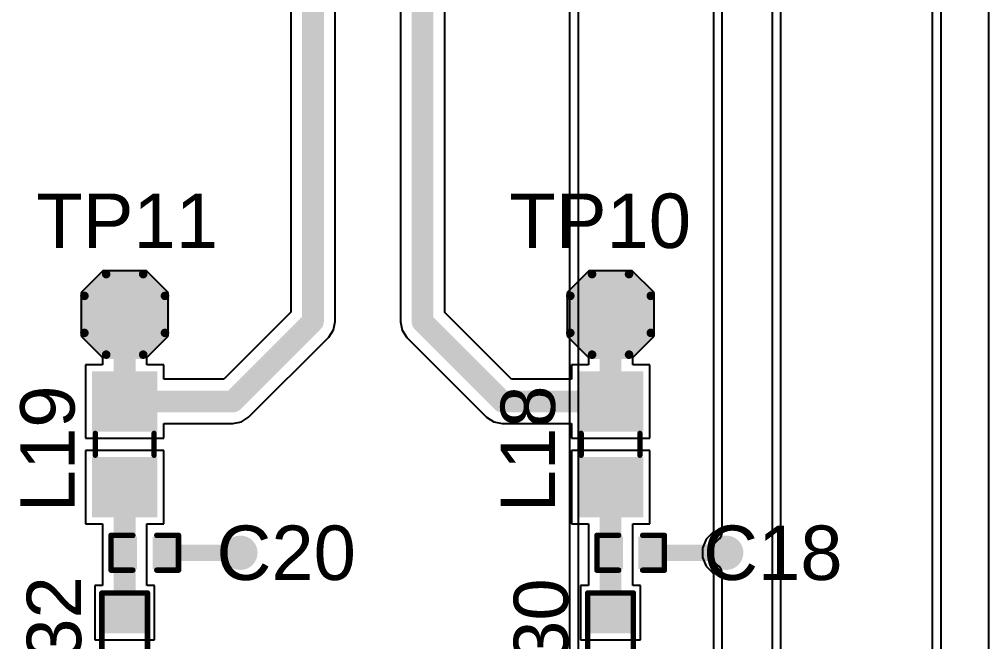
# Model space of a CAD drawing. Header units: millimetres. Extents: x 0 to 6.84, y 0 to 5.18.
# Drawn here: x 3.436 to 4.327, y 3.526 to 4.098 of the extents above; entities that cross this region are included whole.
import ezdxf

# ---------------------------------------------------------------- set-up
doc = ezdxf.new("R2010")
doc.units = ezdxf.units.MM
doc.header["$MEASUREMENT"] = 0
for name, color, linetype in [('BottomLayer', 5, 'Continuous'), ('BottomSolder', 6, 'Continuous'), ('TopLayer', 1, 'Continuous'), ('TopOverlay', 2, 'Continuous'), ('TopPaste', 8, 'Continuous'), ('TopSolder', 216, 'Continuous'), ('ViaHoleLayer', 16, 'Continuous')]:
    doc.layers.add(name, color=color, linetype=linetype)
doc.styles.add('Arial', font='', dxfattribs={"height": 0.2})
doc.styles.get('Arial').set_extended_font_data('Arial')

# ---------------------------------------------------------------- blocks, each defined once
blk = doc.blocks.new('T__________22')
at = {"layer": 'TopLayer'}
blk.add_hatch(color=1, dxfattribs=at).paths.add_polyline_path([(0.015, 0.03), (-0.015, 0.03), (-0.03, 0.015), (-0.03, -0.015), (-0.015, -0.03), (0.015, -0.03), (0.03, -0.015), (0.03, 0.015)])
at = {"layer": 'TopPaste'}
blk.add_hatch(color=8, dxfattribs=at).paths.add_polyline_path([(0.015, 0.03), (-0.015, 0.03), (-0.03, 0.015), (-0.03, -0.015), (-0.015, -0.03), (0.015, -0.03), (0.03, -0.015), (0.03, 0.015)])
at = {"layer": 'TopSolder'}
blk.add_hatch(color=216, dxfattribs=at).paths.add_polyline_path([(0.017, 0.034), (-0.017, 0.034), (-0.034, 0.017), (-0.034, -0.017), (-0.017, -0.034), (0.017, -0.034), (0.034, -0.017), (0.034, 0.017)])
at = {"layer": 'TopOverlay', "const_width": 0.00787}
for points in [[(-0.017, 0.037), (-0.037, 0.017)], [(0.017, 0.037), (-0.017, 0.037)], [(0.037, 0.017), (0.017, 0.037)], [(-0.037, 0.017), (-0.037, -0.017)], [(0.037, 0.017), (0.037, -0.017)], [(-0.017, -0.037), (-0.037, -0.017)], [(0.037, -0.017), (0.017, -0.037)], [(0.017, -0.037), (-0.017, -0.037)]]:
    blk.add_lwpolyline(points, dxfattribs=at)
at = {"layer": 'TopOverlay', "const_width": 0.00394}
for points in [[(-0.01897, 0.037, 1), (-0.01503, 0.037, 1)], [(-0.01897, 0.037, 1), (-0.01503, 0.037, 1)], [(0.01503, 0.037, 1), (0.01897, 0.037, 1)], [(0.01503, 0.037, 1), (0.01897, 0.037, 1)], [(-0.03897, 0.017, 1), (-0.03503, 0.017, 1)], [(-0.03897, 0.017, 1), (-0.03503, 0.017, 1)], [(0.03503, 0.017, 1), (0.03897, 0.017, 1)], [(0.03503, 0.017, 1), (0.03897, 0.017, 1)], [(-0.03897, -0.017, 1), (-0.03503, -0.017, 1)], [(-0.03897, -0.017, 1), (-0.03503, -0.017, 1)], [(0.03503, -0.017, 1), (0.03897, -0.017, 1)], [(0.03503, -0.017, 1), (0.03897, -0.017, 1)], [(-0.01897, -0.037, 1), (-0.01503, -0.037, 1)], [(-0.01897, -0.037, 1), (-0.01503, -0.037, 1)], [(0.01503, -0.037, 1), (0.01897, -0.037, 1)], [(0.01503, -0.037, 1), (0.01897, -0.037, 1)]]:
    blk.add_lwpolyline(points, format="xyb", close=True, dxfattribs=at)
blk = doc.blocks.new('T__________23')
at = {"layer": 'TopLayer'}
blk.add_hatch(color=1, dxfattribs=at).paths.add_polyline_path([(0.015, 0.03), (-0.015, 0.03), (-0.03, 0.015), (-0.03, -0.015), (-0.015, -0.03), (0.015, -0.03), (0.03, -0.015), (0.03, 0.015)])
at = {"layer": 'TopPaste'}
blk.add_hatch(color=8, dxfattribs=at).paths.add_polyline_path([(0.015, 0.03), (-0.015, 0.03), (-0.03, 0.015), (-0.03, -0.015), (-0.015, -0.03), (0.015, -0.03), (0.03, -0.015), (0.03, 0.015)])
at = {"layer": 'TopSolder'}
blk.add_hatch(color=216, dxfattribs=at).paths.add_polyline_path([(0.017, 0.034), (-0.017, 0.034), (-0.034, 0.017), (-0.034, -0.017), (-0.017, -0.034), (0.017, -0.034), (0.034, -0.017), (0.034, 0.017)])
at = {"layer": 'TopOverlay', "const_width": 0.00787}
for points in [[(-0.017, 0.037), (-0.037, 0.017)], [(-0.017, 0.037), (0.017, 0.037)], [(0.017, 0.037), (0.037, 0.017)], [(-0.037, 0.017), (-0.037, -0.017)], [(0.037, 0.017), (0.037, -0.017)], [(-0.037, -0.017), (-0.017, -0.037)], [(0.037, -0.017), (0.017, -0.037)], [(-0.017, -0.037), (0.017, -0.037)]]:
    blk.add_lwpolyline(points, dxfattribs=at)
at = {"layer": 'TopOverlay', "const_width": 0.00394}
for points in [[(-0.01897, 0.037, 1), (-0.01503, 0.037, 1)], [(-0.01897, 0.037, 1), (-0.01503, 0.037, 1)], [(0.01503, 0.037, 1), (0.01897, 0.037, 1)], [(0.01503, 0.037, 1), (0.01897, 0.037, 1)], [(-0.03897, 0.017, 1), (-0.03503, 0.017, 1)], [(-0.03897, 0.017, 1), (-0.03503, 0.017, 1)], [(0.03503, 0.017, 1), (0.03897, 0.017, 1)], [(0.03503, 0.017, 1), (0.03897, 0.017, 1)], [(-0.03897, -0.017, 1), (-0.03503, -0.017, 1)], [(-0.03897, -0.017, 1), (-0.03503, -0.017, 1)], [(0.03503, -0.017, 1), (0.03897, -0.017, 1)], [(0.03503, -0.017, 1), (0.03897, -0.017, 1)], [(-0.01897, -0.037, 1), (-0.01503, -0.037, 1)], [(-0.01897, -0.037, 1), (-0.01503, -0.037, 1)], [(0.01503, -0.037, 1), (0.01897, -0.037, 1)], [(0.01503, -0.037, 1), (0.01897, -0.037, 1)]]:
    blk.add_lwpolyline(points, format="xyb", close=True, dxfattribs=at)
blk = doc.blocks.new('R___0603_37')
at = {"layer": 'TopLayer'}
for points in [[(-0.015, 0.0175), (-0.015, -0.0175), (-0.045, -0.0175), (-0.045, 0.0175)], [(0.045, 0.0175), (0.045, -0.0175), (0.015, -0.0175), (0.015, 0.0175)]]:
    blk.add_hatch(color=1, dxfattribs=at).paths.add_polyline_path(points)
at = {"layer": 'TopPaste'}
for points in [[(-0.015, 0.0175), (-0.015, -0.0175), (-0.045, -0.0175), (-0.045, 0.0175)], [(0.045, 0.0175), (0.045, -0.0175), (0.015, -0.0175), (0.015, 0.0175)]]:
    blk.add_hatch(color=8, dxfattribs=at).paths.add_polyline_path(points)
at = {"layer": 'TopSolder'}
for points in [[(-0.011, 0.0215), (-0.011, -0.0215), (-0.049, -0.0215), (-0.049, 0.0215)], [(0.049, 0.0215), (0.049, -0.0215), (0.011, -0.0215), (0.011, 0.0215)]]:
    blk.add_hatch(color=216, dxfattribs=at).paths.add_polyline_path(points)
at = {"layer": 'TopOverlay', "const_width": 0.005}
for points in [[(0.048, 0.021), (-0.048, 0.021)], [(-0.048, -0.021), (-0.048, 0.021)], [(0.048, -0.021), (0.048, 0.021)], [(0.048, -0.021), (-0.048, -0.021)]]:
    blk.add_lwpolyline(points, dxfattribs=at)
at = {"layer": 'TopOverlay', "const_width": 0.0025}
for points in [[(-0.04925, 0.021, 1), (-0.04675, 0.021, 1)], [(-0.04925, 0.021, 1), (-0.04675, 0.021, 1)], [(0.04675, 0.021, 1), (0.04925, 0.021, 1)], [(0.04675, 0.021, 1), (0.04925, 0.021, 1)], [(-0.04925, -0.021, 1), (-0.04675, -0.021, 1)], [(-0.04925, -0.021, 1), (-0.04675, -0.021, 1)], [(0.04675, -0.021, 1), (0.04925, -0.021, 1)], [(0.04675, -0.021, 1), (0.04925, -0.021, 1)]]:
    blk.add_lwpolyline(points, format="xyb", close=True, dxfattribs=at)
blk = doc.blocks.new('R___0603_39')
at = {"layer": 'TopLayer'}
for points in [[(-0.015, 0.0175), (-0.015, -0.0175), (-0.045, -0.0175), (-0.045, 0.0175)], [(0.045, 0.0175), (0.045, -0.0175), (0.015, -0.0175), (0.015, 0.0175)]]:
    blk.add_hatch(color=1, dxfattribs=at).paths.add_polyline_path(points)
at = {"layer": 'TopPaste'}
for points in [[(-0.015, 0.0175), (-0.015, -0.0175), (-0.045, -0.0175), (-0.045, 0.0175)], [(0.045, 0.0175), (0.045, -0.0175), (0.015, -0.0175), (0.015, 0.0175)]]:
    blk.add_hatch(color=8, dxfattribs=at).paths.add_polyline_path(points)
at = {"layer": 'TopSolder'}
for points in [[(-0.011, 0.0215), (-0.011, -0.0215), (-0.049, -0.0215), (-0.049, 0.0215)], [(0.049, 0.0215), (0.049, -0.0215), (0.011, -0.0215), (0.011, 0.0215)]]:
    blk.add_hatch(color=216, dxfattribs=at).paths.add_polyline_path(points)
at = {"layer": 'TopOverlay', "const_width": 0.005}
for points in [[(-0.048, -0.021), (-0.048, 0.021)], [(0.048, 0.021), (-0.048, 0.021)], [(0.048, -0.021), (0.048, 0.021)], [(0.048, -0.021), (-0.048, -0.021)]]:
    blk.add_lwpolyline(points, dxfattribs=at)
at = {"layer": 'TopOverlay', "const_width": 0.0025}
for points in [[(-0.04925, 0.021, 1), (-0.04675, 0.021, 1)], [(-0.04925, 0.021, 1), (-0.04675, 0.021, 1)], [(0.04675, 0.021, 1), (0.04925, 0.021, 1)], [(0.04675, 0.021, 1), (0.04925, 0.021, 1)], [(-0.04925, -0.021, 1), (-0.04675, -0.021, 1)], [(-0.04925, -0.021, 1), (-0.04675, -0.021, 1)], [(0.04675, -0.021, 1), (0.04925, -0.021, 1)], [(0.04675, -0.021, 1), (0.04925, -0.021, 1)]]:
    blk.add_lwpolyline(points, format="xyb", close=True, dxfattribs=at)
blk = doc.blocks.new('I___0805_65')
at = {"layer": 'TopLayer'}
for points in [[(-0.06299, 0.02598), (-0.01575, 0.02598), (-0.01575, -0.02598), (-0.06299, -0.02598)], [(0.01575, 0.02598), (0.06299, 0.02598), (0.06299, -0.02598), (0.01575, -0.02598)]]:
    blk.add_hatch(color=1, dxfattribs=at).paths.add_polyline_path(points)
at = {"layer": 'TopPaste'}
for points in [[(-0.06299, 0.02598), (-0.01575, 0.02598), (-0.01575, -0.02598), (-0.06299, -0.02598)], [(0.01575, 0.02598), (0.06299, 0.02598), (0.06299, -0.02598), (0.01575, -0.02598)]]:
    blk.add_hatch(color=8, dxfattribs=at).paths.add_polyline_path(points)
at = {"layer": 'TopSolder'}
for points in [[(-0.06699, 0.02998), (-0.01175, 0.02998), (-0.01175, -0.02998), (-0.06699, -0.02998)], [(0.01175, 0.02998), (0.06699, 0.02998), (0.06699, -0.02998), (0.01175, -0.02998)]]:
    blk.add_hatch(color=216, dxfattribs=at).paths.add_polyline_path(points)
at = {"layer": 'TopOverlay', "const_width": 0.005}
for points in [[(0.01, 0.027), (-0.01, 0.027)], [(0.01, -0.027), (-0.01, -0.027)]]:
    blk.add_lwpolyline(points, dxfattribs=at)
at = {"layer": 'TopOverlay', "const_width": 0.0025}
for points in [[(-0.01125, 0.027, 1), (-0.00875, 0.027, 1)], [(0.00875, 0.027, 1), (0.01125, 0.027, 1)], [(-0.01125, -0.027, 1), (-0.00875, -0.027, 1)], [(0.00875, -0.027, 1), (0.01125, -0.027, 1)]]:
    blk.add_lwpolyline(points, format="xyb", close=True, dxfattribs=at)
blk = doc.blocks.new('I___0805_66')
at = {"layer": 'TopLayer'}
for points in [[(-0.06299, 0.02598), (-0.01575, 0.02598), (-0.01575, -0.02598), (-0.06299, -0.02598)], [(0.01575, 0.02598), (0.06299, 0.02598), (0.06299, -0.02598), (0.01575, -0.02598)]]:
    blk.add_hatch(color=1, dxfattribs=at).paths.add_polyline_path(points)
at = {"layer": 'TopPaste'}
for points in [[(-0.06299, 0.02598), (-0.01575, 0.02598), (-0.01575, -0.02598), (-0.06299, -0.02598)], [(0.01575, 0.02598), (0.06299, 0.02598), (0.06299, -0.02598), (0.01575, -0.02598)]]:
    blk.add_hatch(color=8, dxfattribs=at).paths.add_polyline_path(points)
at = {"layer": 'TopSolder'}
for points in [[(-0.06699, 0.02998), (-0.01175, 0.02998), (-0.01175, -0.02998), (-0.06699, -0.02998)], [(0.01175, 0.02998), (0.06699, 0.02998), (0.06699, -0.02998), (0.01175, -0.02998)]]:
    blk.add_hatch(color=216, dxfattribs=at).paths.add_polyline_path(points)
at = {"layer": 'TopOverlay', "const_width": 0.005}
for points in [[(0.01, 0.027), (-0.01, 0.027)], [(0.01, -0.027), (-0.01, -0.027)]]:
    blk.add_lwpolyline(points, dxfattribs=at)
at = {"layer": 'TopOverlay', "const_width": 0.0025}
for points in [[(-0.01125, 0.027, 1), (-0.00875, 0.027, 1)], [(0.00875, 0.027, 1), (0.01125, 0.027, 1)], [(-0.01125, -0.027, 1), (-0.00875, -0.027, 1)], [(0.00875, -0.027, 1), (0.01125, -0.027, 1)]]:
    blk.add_lwpolyline(points, format="xyb", close=True, dxfattribs=at)
blk = doc.blocks.new('C___0402_91')
at = {"layer": 'TopLayer'}
for points in [[(-0.0275, -0.0125), (-0.0275, 0.0125), (-0.0095, 0.0125), (-0.0095, -0.0125)], [(0.0095, -0.0125), (0.0095, 0.0125), (0.0275, 0.0125), (0.0275, -0.0125)]]:
    blk.add_hatch(color=1, dxfattribs=at).paths.add_polyline_path(points)
at = {"layer": 'TopPaste'}
for points in [[(-0.0275, -0.0125), (-0.0275, 0.0125), (-0.0095, 0.0125), (-0.0095, -0.0125)], [(0.0095, -0.0125), (0.0095, 0.0125), (0.0275, 0.0125), (0.0275, -0.0125)]]:
    blk.add_hatch(color=8, dxfattribs=at).paths.add_polyline_path(points)
at = {"layer": 'TopSolder'}
for points in [[(-0.02986, -0.01486), (-0.02986, 0.01486), (-0.00714, 0.01486), (-0.00714, -0.01486)], [(0.00714, -0.01486), (0.00714, 0.01486), (0.02986, 0.01486), (0.02986, -0.01486)]]:
    blk.add_hatch(color=216, dxfattribs=at).paths.add_polyline_path(points)
at = {"layer": 'TopOverlay', "const_width": 0.005}
for points in [[(-0.031, 0.016), (-0.031, -0.016)], [(-0.011, 0.016), (-0.031, 0.016)], [(0.031, 0.016), (0.011, 0.016)], [(0.031, 0.016), (0.031, -0.016)], [(-0.011, -0.016), (-0.031, -0.016)], [(0.031, -0.016), (0.011, -0.016)]]:
    blk.add_lwpolyline(points, dxfattribs=at)
at = {"layer": 'TopOverlay', "const_width": 0.0025}
for points in [[(-0.03225, 0.016, 1), (-0.02975, 0.016, 1)], [(-0.03225, 0.016, 1), (-0.02975, 0.016, 1)], [(-0.01225, 0.016, 1), (-0.00975, 0.016, 1)], [(0.00975, 0.016, 1), (0.01225, 0.016, 1)], [(0.02975, 0.016, 1), (0.03225, 0.016, 1)], [(0.02975, 0.016, 1), (0.03225, 0.016, 1)], [(-0.03225, -0.016, 1), (-0.02975, -0.016, 1)], [(-0.03225, -0.016, 1), (-0.02975, -0.016, 1)], [(-0.01225, -0.016, 1), (-0.00975, -0.016, 1)], [(0.00975, -0.016, 1), (0.01225, -0.016, 1)], [(0.02975, -0.016, 1), (0.03225, -0.016, 1)], [(0.02975, -0.016, 1), (0.03225, -0.016, 1)]]:
    blk.add_lwpolyline(points, format="xyb", close=True, dxfattribs=at)
blk = doc.blocks.new('C___0402_93')
at = {"layer": 'TopLayer'}
for points in [[(-0.0275, -0.0125), (-0.0275, 0.0125), (-0.0095, 0.0125), (-0.0095, -0.0125)], [(0.0095, -0.0125), (0.0095, 0.0125), (0.0275, 0.0125), (0.0275, -0.0125)]]:
    blk.add_hatch(color=1, dxfattribs=at).paths.add_polyline_path(points)
at = {"layer": 'TopPaste'}
for points in [[(-0.0275, -0.0125), (-0.0275, 0.0125), (-0.0095, 0.0125), (-0.0095, -0.0125)], [(0.0095, -0.0125), (0.0095, 0.0125), (0.0275, 0.0125), (0.0275, -0.0125)]]:
    blk.add_hatch(color=8, dxfattribs=at).paths.add_polyline_path(points)
at = {"layer": 'TopSolder'}
for points in [[(-0.02986, -0.01486), (-0.02986, 0.01486), (-0.00714, 0.01486), (-0.00714, -0.01486)], [(0.00714, -0.01486), (0.00714, 0.01486), (0.02986, 0.01486), (0.02986, -0.01486)]]:
    blk.add_hatch(color=216, dxfattribs=at).paths.add_polyline_path(points)
at = {"layer": 'TopOverlay', "const_width": 0.005}
for points in [[(-0.011, 0.016), (-0.031, 0.016)], [(-0.031, 0.016), (-0.031, -0.016)], [(0.031, 0.016), (0.011, 0.016)], [(0.031, 0.016), (0.031, -0.016)], [(-0.011, -0.016), (-0.031, -0.016)], [(0.031, -0.016), (0.011, -0.016)]]:
    blk.add_lwpolyline(points, dxfattribs=at)
at = {"layer": 'TopOverlay', "const_width": 0.0025}
for points in [[(-0.03225, 0.016, 1), (-0.02975, 0.016, 1)], [(-0.03225, 0.016, 1), (-0.02975, 0.016, 1)], [(-0.01225, 0.016, 1), (-0.00975, 0.016, 1)], [(0.00975, 0.016, 1), (0.01225, 0.016, 1)], [(0.02975, 0.016, 1), (0.03225, 0.016, 1)], [(0.02975, 0.016, 1), (0.03225, 0.016, 1)], [(-0.03225, -0.016, 1), (-0.02975, -0.016, 1)], [(-0.03225, -0.016, 1), (-0.02975, -0.016, 1)], [(-0.01225, -0.016, 1), (-0.00975, -0.016, 1)], [(0.00975, -0.016, 1), (0.01225, -0.016, 1)], [(0.02975, -0.016, 1), (0.03225, -0.016, 1)], [(0.02975, -0.016, 1), (0.03225, -0.016, 1)]]:
    blk.add_lwpolyline(points, format="xyb", close=True, dxfattribs=at)

msp = doc.modelspace()

# ---------------------------------------------------------------- hatches: boundary and pattern name
at = {"layer": 'BottomLayer'}
h = msp.add_hatch(color=5, dxfattribs=at)
edge = h.paths.add_edge_path()
edge.add_arc((3.6393, 3.608), 0.01181, 0, 360)
h = msp.add_hatch(color=5, dxfattribs=at)
edge = h.paths.add_edge_path()
edge.add_arc((4.08575, 3.608), 0.01181, 0, 360)
at = {"layer": 'BottomSolder'}
h = msp.add_hatch(color=6, dxfattribs=at)
edge = h.paths.add_edge_path()
edge.add_arc((3.6393, 3.608), 0.01581, 0, 360)
h = msp.add_hatch(color=6, dxfattribs=at)
edge = h.paths.add_edge_path()
edge.add_arc((4.08575, 3.608), 0.01581, 0, 360)
at = {"layer": 'TopLayer'}
h = msp.add_hatch(color=1, dxfattribs=at)
edge = h.paths.add_edge_path()
edge.add_arc((3.6393, 3.608), 0.01181, 0, 360)
h = msp.add_hatch(color=1, dxfattribs=at)
edge = h.paths.add_edge_path()
edge.add_arc((4.08575, 3.608), 0.01181, 0, 360)
at = {"layer": 'TopSolder'}
h = msp.add_hatch(color=216, dxfattribs=at)
edge = h.paths.add_edge_path()
edge.add_arc((3.6393, 3.608), 0.01581, 0, 360)
h = msp.add_hatch(color=216, dxfattribs=at)
edge = h.paths.add_edge_path()
edge.add_arc((4.08575, 3.608), 0.01581, 0, 360)
at = {"layer": 'ViaHoleLayer'}
h = msp.add_hatch(color=16, dxfattribs=at)
edge = h.paths.add_edge_path()
edge.add_arc((3.6393, 3.608), 0.00591, 0, 360)
h = msp.add_hatch(color=16, dxfattribs=at)
edge = h.paths.add_edge_path()
edge.add_arc((4.08575, 3.608), 0.00591, 0, 360)

# ---------------------------------------------------------------- linework, layer by layer
at = {"layer": 'BottomLayer'}
for p, q in [((4.12784, 4.481), (4.12784, 3.32325)), ((4.136, 3.31619), (4.136, 4.481)), ((4.275, 4.384), (4.275, 1.619)), ((4.28316, 1.619), (4.28316, 4.38062)), ((4.074, 4.364), (4.074, 3.62674)), ((4.08216, 3.62674), (4.08216, 4.364)), ((3.94184, 4.362), (3.94184, 3.10481)), ((3.95, 3.10481), (3.95, 4.362)), ((4.32684, 4.228), (4.32684, 2.55181)), ((4.07339, 3.62649), (4.06726, 3.62036)), ((4.074, 3.62674), (4.07339, 3.62649)), ((4.08154, 3.62362), (4.08216, 3.62674)), ((4.06726, 3.62036), (4.06394, 3.61234)), ((4.07417, 3.61573), (4.0787, 3.62026)), ((4.0787, 3.62026), (4.07977, 3.62097)), ((4.07977, 3.62097), (4.08154, 3.62362)), ((4.06394, 3.61234), (4.06394, 3.60366)), ((4.07209, 3.61072), (4.07417, 3.61573)), ((4.07209, 3.60528), (4.07209, 3.61072)), ((4.06394, 3.60366), (4.06726, 3.59565)), ((4.07417, 3.60027), (4.07209, 3.60528)), ((4.0787, 3.59574), (4.07417, 3.60027)), ((4.06726, 3.59565), (4.07339, 3.58951)), ((4.07339, 3.58951), (4.074, 3.58926)), ((4.074, 3.58926), (4.074, 3.45374)), ((4.07977, 3.59503), (4.0787, 3.59574)), ((4.08154, 3.59238), (4.07977, 3.59503)), ((4.08216, 3.58926), (4.08154, 3.59238)), ((4.08216, 3.45374), (4.08216, 3.58926))]:
    msp.add_line(p, q, dxfattribs=at)
at = {"layer": 'TopLayer'}
for p, q in [((3.68563, 4.4947), (3.68563, 3.82902)), ((3.72642, 3.82057), (3.72642, 4.48625)), ((3.78636, 4.42865), (3.78636, 3.82025)), ((3.82715, 3.82869), (3.82715, 4.4202)), ((3.513, 3.867), (3.493, 3.847)), ((3.553, 3.867), (3.513, 3.867)), ((3.573, 3.847), (3.553, 3.867)), ((3.95945, 3.867), (3.93945, 3.847)), ((3.99945, 3.867), (3.95945, 3.867)), ((4.01945, 3.847), (3.99945, 3.867)), ((3.493, 3.847), (3.493, 3.807)), ((3.573, 3.807), (3.573, 3.847)), ((3.93945, 3.847), (3.93945, 3.807)), ((4.01945, 3.807), (4.01945, 3.847)), ((3.68563, 3.82902), (3.624, 3.76739)), ((3.88845, 3.76739), (3.82715, 3.82869)), ((3.72044, 3.80616), (3.72486, 3.81277)), ((3.72486, 3.81277), (3.72642, 3.82057)), ((3.78636, 3.82025), (3.78791, 3.81244)), ((3.78791, 3.81244), (3.79233, 3.80583)), ((3.493, 3.807), (3.51261, 3.78739)), ((3.55339, 3.78739), (3.573, 3.807)), ((3.64687, 3.73258), (3.72044, 3.80616)), ((3.79233, 3.80583), (3.86558, 3.73258)), ((3.93945, 3.807), (3.95906, 3.78739)), ((3.99984, 3.78739), (4.01945, 3.807)), ((3.51261, 3.78739), (3.51261, 3.78062)), ((3.55339, 3.78062), (3.55339, 3.78739)), ((3.95906, 3.78739), (3.95906, 3.78062)), ((3.99984, 3.78062), (3.99984, 3.78739)), ((3.51261, 3.78062), (3.49702, 3.78062)), ((3.49702, 3.78062), (3.49702, 3.71338)), ((3.56898, 3.78062), (3.55339, 3.78062)), ((3.56898, 3.76739), (3.56898, 3.78062)), ((3.95906, 3.78062), (3.94347, 3.78062)), ((3.94347, 3.78062), (3.94347, 3.76739)), ((4.01543, 3.78062), (3.99984, 3.78062)), ((4.01543, 3.71338), (4.01543, 3.78062)), ((3.624, 3.76739), (3.56898, 3.76739)), ((3.94347, 3.76739), (3.88845, 3.76739)), ((3.64025, 3.72816), (3.64687, 3.73258)), ((3.86558, 3.73258), (3.8722, 3.72816)), ((3.56898, 3.71338), (3.56898, 3.72661)), ((3.56898, 3.72661), (3.63245, 3.72661)), ((3.63245, 3.72661), (3.64025, 3.72816)), ((3.8722, 3.72816), (3.88, 3.72661)), ((3.88, 3.72661), (3.94347, 3.72661)), ((3.94347, 3.72661), (3.94347, 3.71338)), ((3.49702, 3.71338), (3.56898, 3.71338)), ((3.94347, 3.71338), (4.01543, 3.71338)), ((3.56898, 3.70188), (3.49702, 3.70188)), ((3.49702, 3.70188), (3.49702, 3.63464)), ((3.56898, 3.63464), (3.56898, 3.70188)), ((4.01543, 3.70188), (3.94347, 3.70188)), ((3.94347, 3.70188), (3.94347, 3.63464)), ((4.01543, 3.63464), (4.01543, 3.70188)), ((3.49702, 3.63464), (3.51261, 3.63464)), ((3.51261, 3.63464), (3.51261, 3.608)), ((3.55339, 3.608), (3.55339, 3.63464)), ((3.55339, 3.63464), (3.56898, 3.63464)), ((3.94347, 3.63464), (3.95906, 3.63464)), ((3.95906, 3.63464), (3.95906, 3.608)), ((3.99984, 3.608), (3.99984, 3.63464)), ((3.99984, 3.63464), (4.01543, 3.63464)), ((3.51261, 3.608), (3.51261, 3.578)), ((3.55339, 3.578), (3.55339, 3.608)), ((3.95906, 3.608), (3.95906, 3.578)), ((3.99984, 3.578), (3.99984, 3.608)), ((3.51261, 3.578), (3.5055, 3.578)), ((3.5055, 3.578), (3.5055, 3.528)), ((3.5605, 3.578), (3.55339, 3.578)), ((3.5605, 3.528), (3.5605, 3.578)), ((3.95906, 3.578), (3.95195, 3.578)), ((3.95195, 3.578), (3.95195, 3.528)), ((4.00695, 3.578), (3.99984, 3.578)), ((4.00695, 3.528), (4.00695, 3.578)), ((3.5055, 3.528), (3.5605, 3.528)), ((3.95195, 3.528), (4.00695, 3.528))]:
    msp.add_line(p, q, dxfattribs=at)
for points, const_width in [([(3.70602, 3.82057), (3.70602, 4.4947)], 0.02), ([(3.80675, 3.82025), (3.80675, 4.42865)], 0.02), ([(3.533, 3.747), (3.533, 3.827)], 0.02), ([(3.63245, 3.747), (3.70602, 3.82057)], 0.02), ([(3.80675, 3.82025), (3.88, 3.747)], 0.02), ([(3.97945, 3.747), (3.97945, 3.827)], 0.02), ([(3.533, 3.747), (3.63245, 3.747)], 0.02), ([(3.88, 3.747), (3.97945, 3.747)], 0.02), ([(3.533, 3.608), (3.533, 3.66826)], 0.02), ([(3.97945, 3.608), (3.97945, 3.66826)], 0.02), ([(3.533, 3.553), (3.533, 3.608)], 0.02), ([(3.97945, 3.553), (3.97945, 3.608)], 0.02), ([(3.57, 3.608), (3.6393, 3.608)], 0.015), ([(4.01645, 3.608), (4.08575, 3.608)], 0.015)]:
    msp.add_lwpolyline(points, dxfattribs=dict(at, const_width=const_width))
for points, const_width in [([(3.528, 3.827, 1), (3.538, 3.827, 1)], 0.01), ([(3.70102, 3.82057, 1), (3.71102, 3.82057, 1)], 0.01), ([(3.70102, 3.82057, 1), (3.71102, 3.82057, 1)], 0.01), ([(3.80175, 3.82025, 1), (3.81175, 3.82025, 1)], 0.01), ([(3.80175, 3.82025, 1), (3.81175, 3.82025, 1)], 0.01), ([(3.97445, 3.827, 1), (3.98445, 3.827, 1)], 0.01), ([(3.528, 3.747, 1), (3.538, 3.747, 1)], 0.01), ([(3.528, 3.747, 1), (3.538, 3.747, 1)], 0.01), ([(3.62745, 3.747, 1), (3.63745, 3.747, 1)], 0.01), ([(3.62745, 3.747, 1), (3.63745, 3.747, 1)], 0.01), ([(3.875, 3.747, 1), (3.885, 3.747, 1)], 0.01), ([(3.875, 3.747, 1), (3.885, 3.747, 1)], 0.01), ([(3.97445, 3.747, 1), (3.98445, 3.747, 1)], 0.01), ([(3.97445, 3.747, 1), (3.98445, 3.747, 1)], 0.01), ([(3.528, 3.66826, 1), (3.538, 3.66826, 1)], 0.01), ([(3.97445, 3.66826, 1), (3.98445, 3.66826, 1)], 0.01), ([(3.528, 3.608, 1), (3.538, 3.608, 1)], 0.01), ([(3.528, 3.608, 1), (3.538, 3.608, 1)], 0.01), ([(3.97445, 3.608, 1), (3.98445, 3.608, 1)], 0.01), ([(3.97445, 3.608, 1), (3.98445, 3.608, 1)], 0.01), ([(3.56625, 3.608, 1), (3.57375, 3.608, 1)], 0.0075), ([(3.63555, 3.608, 1), (3.64305, 3.608, 1)], 0.0075), ([(4.0127, 3.608, 1), (4.0202, 3.608, 1)], 0.0075), ([(4.082, 3.608, 1), (4.0895, 3.608, 1)], 0.0075), ([(3.528, 3.553, 1), (3.538, 3.553, 1)], 0.01), ([(3.97445, 3.553, 1), (3.98445, 3.553, 1)], 0.01)]:
    msp.add_lwpolyline(points, format="xyb", close=True, dxfattribs=dict(at, const_width=const_width))

# ---------------------------------------------------------------- block references
for name, p, rotation in [('T__________22', (3.533, 3.827), 180), ('T__________23', (3.97945, 3.827), 90), ('I___0805_65', (3.533, 3.70763), 270), ('I___0805_66', (3.97945, 3.70763), 270), ('C___0402_91', (3.5515, 3.608), 180), ('C___0402_93', (3.99795, 3.608), 180), ('R___0603_37', (3.533, 3.523), 270), ('R___0603_39', (3.97945, 3.523), 270)]:
    msp.add_blockref(name, p, dxfattribs=dict(rotation=rotation))

# ---------------------------------------------------------------- texts
at = {"layer": 'TopOverlay', "style": 'Arial'}
for s, p in [('TP11', (3.45186, 3.88801)), ('TP10', (3.88653, 3.88801)), ('C20', (3.61735, 3.58301)), ('C18', (4.06452, 3.58301))]:
    msp.add_text(s, height=0.05, dxfattribs=at).set_placement(p)
for s, p in [('L19', (3.48699, 3.64515)), ('L18', (3.92844, 3.64515)), ('R32', (3.49299, 3.45836)), ('R30', (3.94044, 3.45636))]:
    msp.add_text(s, height=0.05, rotation=90, dxfattribs=at).set_placement(p)

doc.saveas('drawing.dxf')
